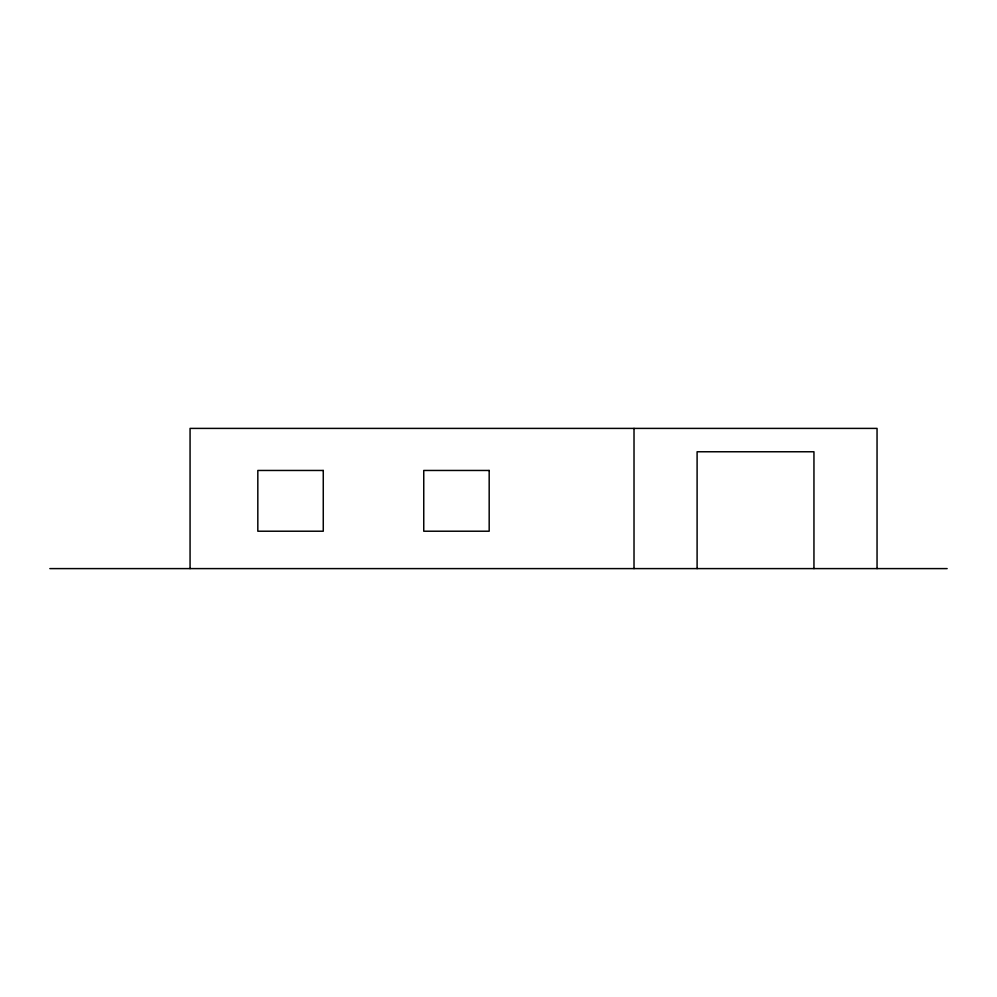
<?xml version="1.0" encoding="UTF-8"?>
<svg xmlns="http://www.w3.org/2000/svg" width="997" height="997" viewBox="0 0 997 997"><rect width="100%" height="100%" fill="white"/><g stroke="black" fill="none" stroke-linecap="round" stroke-linejoin="round"><path stroke-width="1.5" d="M49.85 568.602L947.15 568.602M877.048 568.602L877.048 428.398L190.066 428.398L190.066 568.602M813.951 568.602L813.951 451.766L697.102 451.766L697.102 568.602M634.017 428.398L634.017 568.602M323.265 470.459L257.824 470.459L257.824 531.214L323.265 531.214L323.265 470.459M489.178 470.459L423.75 470.459L423.75 531.214L489.178 531.214L489.178 470.459"/></g></svg>
